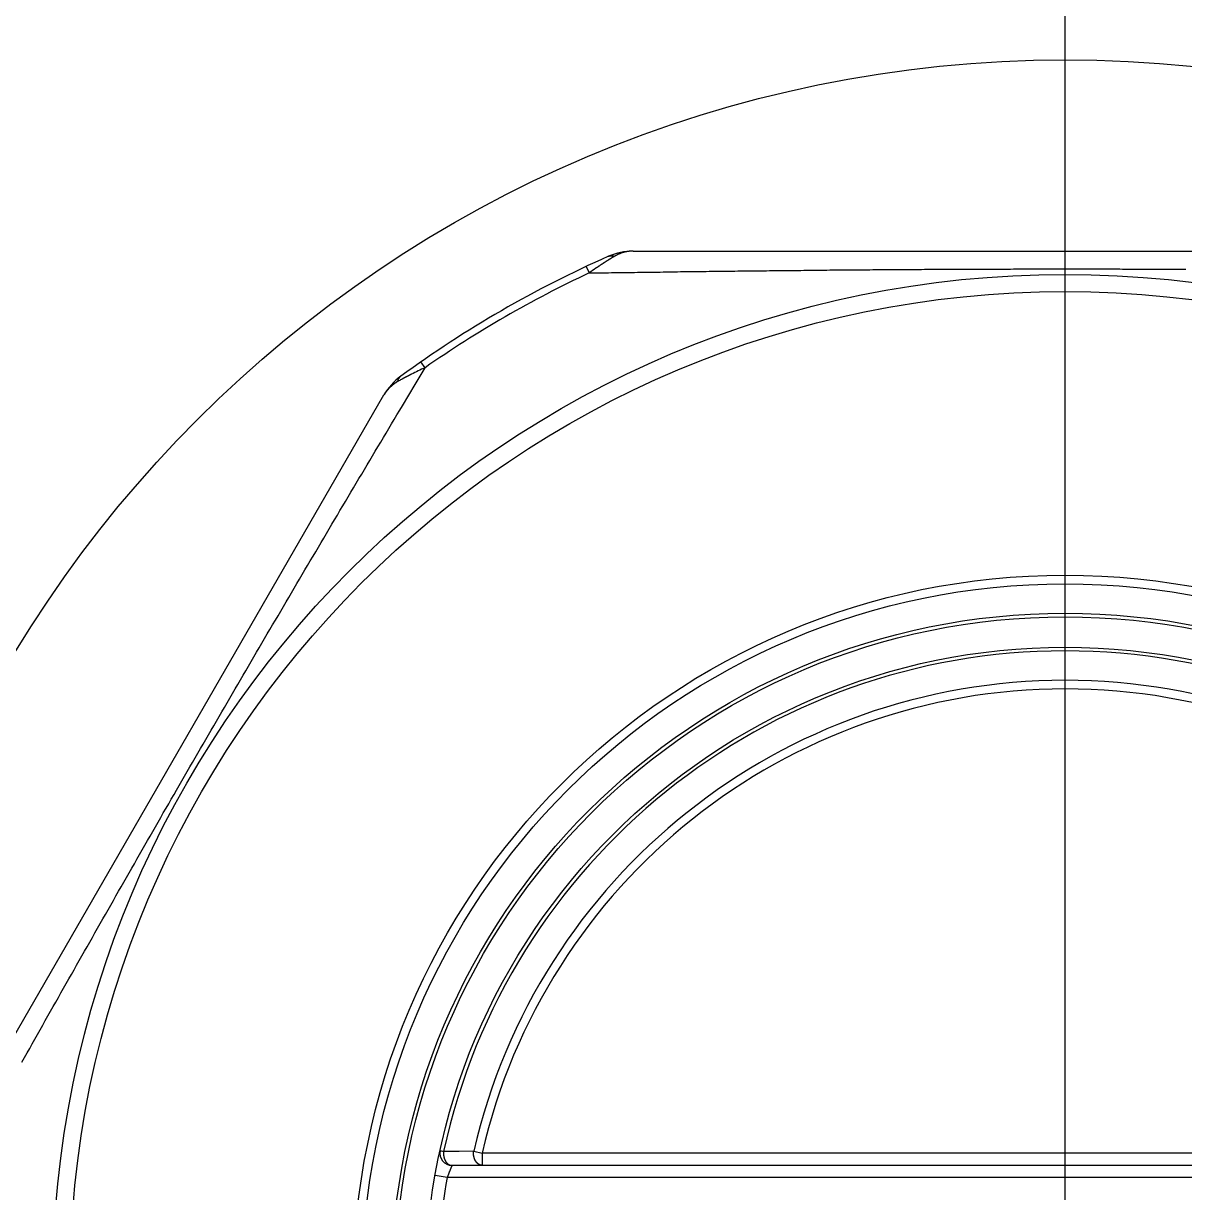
# Model space of a CAD drawing. Header units: millimetres. Extents: x 0 to 3800, y -67 to 2530.
# Drawn here: x 3236.7 to 3246.49, y 893.6 to 903.45 of the extents above; entities that cross this region are included whole.
import ezdxf
from ezdxf.lldxf.tags import DXFTag

# ---------------------------------------------------------------- set-up
doc = ezdxf.new("R2010")
doc.units = ezdxf.units.MM
doc.layers.add('내부선 및 부속', color=4, linetype='Continuous')
doc.layers.add('중심선', color=1, linetype='DASHED')
tags = doc.linetypes.add('DASHDOT', pattern=[70, 31, -13, 13, -13]).pattern_tags.tags
tags[10:11] = [DXFTag(74, 4), DXFTag(75, 0), DXFTag(340, '0'), DXFTag(46, 0.0), DXFTag(50, 0.0), DXFTag(44, 0.0), DXFTag(45, 0.0)]
tags[8:9] = [DXFTag(74, 4), DXFTag(75, 0), DXFTag(340, '0'), DXFTag(46, 0.0), DXFTag(50, 0.0), DXFTag(44, 0.0), DXFTag(45, 0.0)]
tags[6:7] = [DXFTag(74, 4), DXFTag(75, 0), DXFTag(340, '0'), DXFTag(46, 0.0), DXFTag(50, 0.0), DXFTag(44, 0.0), DXFTag(45, 0.0)]
tags[4:5] = [DXFTag(74, 4), DXFTag(75, 0), DXFTag(340, '0'), DXFTag(46, 0.0), DXFTag(50, 0.0), DXFTag(44, 0.0), DXFTag(45, 0.0)]
tags = doc.linetypes.add('DASHED', pattern=[25.72, 12.86, -12.86]).pattern_tags.tags
tags[6:7] = [DXFTag(74, 4), DXFTag(75, 0), DXFTag(340, '0'), DXFTag(46, 0.0), DXFTag(50, 0.0), DXFTag(44, 0.0), DXFTag(45, 0.0)]
tags[4:5] = [DXFTag(74, 4), DXFTag(75, 0), DXFTag(340, '0'), DXFTag(46, 0.0), DXFTag(50, 0.0), DXFTag(44, 0.0), DXFTag(45, 0.0)]

msp = doc.modelspace()

# ---------------------------------------------------------------- linework, layer by layer
at = {"layer": '내부선 및 부속', "linetype": 'Continuous'}
for p, q in [((3241.8406, 901.5281), (3249.1175, 901.5281)), ((3241.4434, 901.3978), (3241.469, 901.3433)), ((3241.4694, 901.3435), (3241.6337, 901.3459)), ((3240.0034, 900.4046), (3240.0879, 900.546)), ((3240.0874, 900.5456), (3240.053, 900.595)), ((3239.8968, 900.2261), (3240.0034, 900.4046)), ((3236.1031, 894.0142), (3239.7416, 900.3162)), ((3240.214, 893.9535), (3240.2434, 893.9471)), ((3240.374, 893.9475), (3240.2434, 893.9471)), ((3240.4975, 893.9479), (3240.374, 893.9475)), ((3240.4975, 893.9479), (3240.5683, 893.9316)), ((3250.3895, 893.9316), (3240.5683, 893.9316)), ((3240.5683, 893.9316), (3240.5683, 893.829)), ((3250.6437, 893.829), (3240.3143, 893.829)), ((3240.2736, 893.7263), (3240.1726, 893.7442)), ((3250.6839, 893.7263), (3240.2734, 893.7263))]:
    msp.add_line(p, q, dxfattribs=at)
at = {"layer": '내부선 및 부속', "linetype": 'Continuous', "flags": 128}
for points in [[(3241.841, 901.5277), (3241.84, 901.5277), (3241.839, 901.5277), (3241.837, 901.5277), (3241.836, 901.5277), (3241.835, 901.5277), (3241.834, 901.5277), (3241.833, 901.5277), (3241.832, 901.5277), (3241.831, 901.5277), (3241.83, 901.5277), (3241.829, 901.5277), (3241.828, 901.5277), (3241.827, 901.5277), (3241.826, 901.5277), (3241.825, 901.5277), (3241.824, 901.5277), (3241.823, 901.5277), (3241.822, 901.5277), (3241.821, 901.5277), (3241.82, 901.5277), (3241.819, 901.5277), (3241.818, 901.5267), (3241.817, 901.5267), (3241.816, 901.5267), (3241.815, 901.5267), (3241.814, 901.5267), (3241.813, 901.5267), (3241.812, 901.5267), (3241.811, 901.5267), (3241.81, 901.5267), (3241.809, 901.5267), (3241.808, 901.5267), (3241.807, 901.5257), (3241.806, 901.5257), (3241.805, 901.5257), (3241.804, 901.5257), (3241.803, 901.5257), (3241.802, 901.5257), (3241.801, 901.5257), (3241.8, 901.5247), (3241.798, 901.5247), (3241.797, 901.5247), (3241.796, 901.5247), (3241.795, 901.5247), (3241.794, 901.5247), (3241.793, 901.5247), (3241.792, 901.5237), (3241.791, 901.5237), (3241.79, 901.5237), (3241.789, 901.5237), (3241.788, 901.5237), (3241.787, 901.5227), (3241.786, 901.5227), (3241.785, 901.5227), (3241.784, 901.5227), (3241.783, 901.5227), (3241.782, 901.5217), (3241.781, 901.5217), (3241.78, 901.5217), (3241.779, 901.5217), (3241.778, 901.5217), (3241.777, 901.5207), (3241.776, 901.5207), (3241.775, 901.5207), (3241.774, 901.5207), (3241.773, 901.5197), (3241.772, 901.5197), (3241.771, 901.5197), (3241.77, 901.5197), (3241.769, 901.5187), (3241.768, 901.5187), (3241.767, 901.5187), (3241.766, 901.5187), (3241.765, 901.5177), (3241.764, 901.5177), (3241.763, 901.5177), (3241.762, 901.5177), (3241.761, 901.5167), (3241.76, 901.5167), (3241.759, 901.5167), (3241.758, 901.5157), (3241.757, 901.5157), (3241.756, 901.5157), (3241.755, 901.5157), (3241.754, 901.5147), (3241.753, 901.5147), (3241.752, 901.5147), (3241.751, 901.5137), (3241.75, 901.5137), (3241.749, 901.5137), (3241.748, 901.5127), (3241.747, 901.5127), (3241.746, 901.5127), (3241.745, 901.5117), (3241.744, 901.5117), (3241.743, 901.5117), (3241.742, 901.5107), (3241.741, 901.5107), (3241.74, 901.5107), (3241.739, 901.5097), (3241.739, 901.5097), (3241.738, 901.5097), (3241.737, 901.5097), (3241.736, 901.5087), (3241.735, 901.5087), (3241.734, 901.5087), (3241.733, 901.5077), (3241.733, 901.5077), (3241.732, 901.5067), (3241.731, 901.5067), (3241.73, 901.5067), (3241.729, 901.5057), (3241.728, 901.5057), (3241.727, 901.5047), (3241.726, 901.5047), (3241.725, 901.5047), (3241.724, 901.5037), (3241.723, 901.5037), (3241.722, 901.5027), (3241.721, 901.5027), (3241.72, 901.5027), (3241.719, 901.5017), (3241.718, 901.5017), (3241.717, 901.5007), (3241.716, 901.5007), (3241.715, 901.5007), (3241.714, 901.4997), (3241.713, 901.4997), (3241.712, 901.4987), (3241.712, 901.4987), (3241.711, 901.4977), (3241.71, 901.4977), (3241.709, 901.4967), (3241.708, 901.4967), (3241.707, 901.4967), (3241.706, 901.4957), (3241.705, 901.4957), (3241.704, 901.4947), (3241.703, 901.4947), (3241.702, 901.4937), (3241.701, 901.4937), (3241.7, 901.4927), (3241.699, 901.4927), (3241.699, 901.4917), (3241.698, 901.4917), (3241.697, 901.4907), (3241.696, 901.4907), (3241.695, 901.4897), (3241.694, 901.4897), (3241.693, 901.4887), (3241.692, 901.4887), (3241.691, 901.4877), (3241.69, 901.4877), (3241.689, 901.4867), (3241.689, 901.4867), (3241.688, 901.4857), (3241.687, 901.4857), (3241.686, 901.4847), (3241.685, 901.4847), (3241.684, 901.4837), (3241.684, 901.4837)], [(3241.684, 901.4837), (3241.683, 901.4837), (3241.682, 901.4827), (3241.681, 901.4827), (3241.68, 901.4817), (3241.679, 901.4807), (3241.678, 901.4807), (3241.677, 901.4797), (3241.676, 901.4797), (3241.675, 901.4787), (3241.674, 901.4777), (3241.673, 901.4777), (3241.672, 901.4767), (3241.671, 901.4767), (3241.67, 901.4757), (3241.669, 901.4747), (3241.668, 901.4747), (3241.667, 901.4737), (3241.666, 901.4737), (3241.665, 901.4727), (3241.664, 901.4717), (3241.663, 901.4717), (3241.662, 901.4707), (3241.661, 901.4707), (3241.66, 901.4697), (3241.659, 901.4687), (3241.658, 901.4687), (3241.657, 901.4677), (3241.656, 901.4677), (3241.655, 901.4667), (3241.654, 901.4657), (3241.653, 901.4657), (3241.652, 901.4647), (3241.651, 901.4637), (3241.65, 901.4637), (3241.649, 901.4627), (3241.648, 901.4627), (3241.647, 901.4617), (3241.646, 901.4607), (3241.645, 901.4607), (3241.644, 901.4597), (3241.643, 901.4597), (3241.642, 901.4587), (3241.641, 901.4577), (3241.64, 901.4577), (3241.639, 901.4567), (3241.638, 901.4557), (3241.637, 901.4557), (3241.636, 901.4547), (3241.635, 901.4547), (3241.634, 901.4537), (3241.633, 901.4527), (3241.632, 901.4527), (3241.631, 901.4517), (3241.63, 901.4507), (3241.629, 901.4507), (3241.628, 901.4497), (3241.627, 901.4497), (3241.626, 901.4487), (3241.625, 901.4477), (3241.624, 901.4477), (3241.623, 901.4467), (3241.622, 901.4457), (3241.621, 901.4457), (3241.62, 901.4447), (3241.619, 901.4447), (3241.618, 901.4437), (3241.617, 901.4427), (3241.616, 901.4427), (3241.615, 901.4417), (3241.614, 901.4407), (3241.613, 901.4407), (3241.612, 901.4397), (3241.611, 901.4397), (3241.61, 901.4387), (3241.609, 901.4377), (3241.608, 901.4377), (3241.607, 901.4367), (3241.606, 901.4357), (3241.605, 901.4357), (3241.604, 901.4347), (3241.604, 901.4347), (3241.603, 901.4337), (3241.602, 901.4327), (3241.601, 901.4327), (3241.6, 901.4317), (3241.599, 901.4307), (3241.598, 901.4307), (3241.597, 901.4297), (3241.596, 901.4287), (3241.595, 901.4287), (3241.594, 901.4277), (3241.593, 901.4277), (3241.592, 901.4267), (3241.591, 901.4257), (3241.59, 901.4257), (3241.589, 901.4247), (3241.588, 901.4237), (3241.587, 901.4237), (3241.586, 901.4227), (3241.585, 901.4217), (3241.585, 901.4217), (3241.584, 901.4217), (3241.583, 901.4207), (3241.582, 901.4197), (3241.581, 901.4197), (3241.58, 901.4187), (3241.579, 901.4187), (3241.578, 901.4177), (3241.577, 901.4167), (3241.576, 901.4167), (3241.575, 901.4157), (3241.574, 901.4147), (3241.573, 901.4147), (3241.572, 901.4137), (3241.571, 901.4127), (3241.57, 901.4127), (3241.569, 901.4117), (3241.568, 901.4107), (3241.567, 901.4107), (3241.566, 901.4097), (3241.565, 901.4097), (3241.564, 901.4087), (3241.563, 901.4077), (3241.562, 901.4077), (3241.561, 901.4067), (3241.56, 901.4057), (3241.559, 901.4057), (3241.558, 901.4047), (3241.558, 901.4037), (3241.557, 901.4037), (3241.556, 901.4027), (3241.555, 901.4017), (3241.554, 901.4017), (3241.553, 901.4007), (3241.552, 901.3997), (3241.551, 901.3997), (3241.55, 901.3987), (3241.549, 901.3977), (3241.548, 901.3977), (3241.547, 901.3967), (3241.546, 901.3967), (3241.545, 901.3957), (3241.544, 901.3947), (3241.543, 901.3947), (3241.542, 901.3937), (3241.541, 901.3927), (3241.54, 901.3927), (3241.539, 901.3917), (3241.538, 901.3907), (3241.537, 901.3907), (3241.536, 901.3897), (3241.535, 901.3887), (3241.534, 901.3887), (3241.533, 901.3877), (3241.532, 901.3867), (3241.531, 901.3867), (3241.53, 901.3857), (3241.529, 901.3847), (3241.528, 901.3847), (3241.527, 901.3837), (3241.527, 901.3837)], [(3241.633, 901.4837), (3241.633, 901.4847), (3241.633, 901.4847), (3241.634, 901.4847), (3241.634, 901.4847), (3241.634, 901.4847), (3241.634, 901.4847), (3241.635, 901.4847), (3241.635, 901.4847), (3241.635, 901.4857), (3241.636, 901.4857), (3241.636, 901.4857), (3241.636, 901.4857), (3241.637, 901.4857), (3241.637, 901.4857), (3241.637, 901.4857), (3241.638, 901.4857), (3241.638, 901.4857), (3241.638, 901.4857), (3241.638, 901.4867), (3241.639, 901.4867), (3241.639, 901.4867), (3241.639, 901.4867), (3241.64, 901.4867), (3241.64, 901.4867), (3241.64, 901.4867), (3241.641, 901.4867), (3241.641, 901.4867), (3241.641, 901.4867), (3241.642, 901.4867), (3241.642, 901.4877), (3241.642, 901.4877), (3241.643, 901.4877), (3241.643, 901.4877), (3241.643, 901.4877), (3241.644, 901.4877), (3241.644, 901.4877), (3241.644, 901.4877), (3241.645, 901.4877), (3241.645, 901.4877), (3241.645, 901.4877), (3241.646, 901.4877), (3241.646, 901.4877), (3241.646, 901.4877), (3241.647, 901.4877), (3241.647, 901.4887), (3241.647, 901.4887), (3241.647, 901.4887), (3241.648, 901.4887), (3241.648, 901.4887), (3241.648, 901.4887), (3241.649, 901.4887), (3241.649, 901.4887), (3241.649, 901.4887), (3241.65, 901.4887), (3241.65, 901.4887), (3241.65, 901.4887), (3241.651, 901.4887), (3241.651, 901.4887), (3241.651, 901.4887), (3241.652, 901.4887), (3241.652, 901.4887), (3241.652, 901.4887), (3241.653, 901.4887), (3241.653, 901.4887), (3241.653, 901.4887), (3241.654, 901.4887), (3241.654, 901.4887), (3241.654, 901.4887), (3241.655, 901.4887), (3241.655, 901.4887), (3241.655, 901.4887), (3241.656, 901.4887), (3241.656, 901.4887), (3241.656, 901.4887), (3241.657, 901.4887), (3241.657, 901.4887), (3241.657, 901.4887), (3241.658, 901.4887), (3241.658, 901.4887), (3241.658, 901.4887), (3241.659, 901.4887), (3241.659, 901.4887), (3241.659, 901.4887), (3241.66, 901.4887), (3241.66, 901.4887), (3241.66, 901.4887), (3241.661, 901.4887), (3241.661, 901.4887), (3241.661, 901.4887), (3241.662, 901.4887), (3241.662, 901.4887), (3241.662, 901.4887), (3241.663, 901.4887), (3241.663, 901.4887), (3241.663, 901.4887), (3241.664, 901.4887), (3241.664, 901.4887), (3241.664, 901.4887), (3241.665, 901.4887), (3241.665, 901.4887), (3241.665, 901.4887), (3241.665, 901.4887), (3241.666, 901.4887), (3241.666, 901.4887), (3241.666, 901.4887), (3241.667, 901.4887), (3241.667, 901.4887), (3241.667, 901.4887), (3241.668, 901.4877), (3241.668, 901.4877), (3241.668, 901.4877), (3241.669, 901.4877), (3241.669, 901.4877), (3241.669, 901.4877), (3241.67, 901.4877), (3241.67, 901.4877), (3241.67, 901.4877), (3241.671, 901.4877), (3241.671, 901.4877), (3241.671, 901.4877), (3241.672, 901.4877), (3241.672, 901.4877), (3241.672, 901.4877), (3241.673, 901.4877), (3241.673, 901.4877), (3241.673, 901.4867), (3241.674, 901.4867), (3241.674, 901.4867), (3241.674, 901.4867), (3241.675, 901.4867), (3241.675, 901.4867), (3241.675, 901.4867), (3241.676, 901.4867), (3241.676, 901.4867), (3241.676, 901.4867), (3241.677, 901.4867), (3241.677, 901.4867), (3241.677, 901.4867), (3241.677, 901.4857), (3241.678, 901.4857), (3241.678, 901.4857), (3241.678, 901.4857), (3241.679, 901.4857), (3241.679, 901.4857), (3241.679, 901.4857), (3241.68, 901.4857), (3241.68, 901.4857), (3241.68, 901.4857), (3241.681, 901.4857), (3241.681, 901.4847), (3241.681, 901.4847), (3241.682, 901.4847), (3241.682, 901.4847), (3241.682, 901.4847), (3241.683, 901.4847), (3241.683, 901.4847), (3241.683, 901.4847), (3241.684, 901.4847), (3241.684, 901.4837), (3241.684, 901.4837), (3241.684, 901.4837)], [(3241.634, 901.3457), (3241.658, 901.3467), (3241.682, 901.3467), (3241.706, 901.3467), (3241.73, 901.3477), (3241.755, 901.3477), (3241.779, 901.3477), (3241.803, 901.3487), (3241.827, 901.3487), (3241.851, 901.3487), (3241.876, 901.3497), (3241.9, 901.3497), (3241.924, 901.3497), (3241.948, 901.3507), (3241.972, 901.3507), (3241.996, 901.3507), (3242.021, 901.3517), (3242.045, 901.3517), (3242.069, 901.3517), (3242.093, 901.3527), (3242.117, 901.3527), (3242.142, 901.3527), (3242.166, 901.3537), (3242.19, 901.3537), (3242.214, 901.3537), (3242.238, 901.3547), (3242.262, 901.3547), (3242.287, 901.3547), (3242.311, 901.3547), (3242.335, 901.3557), (3242.359, 901.3557), (3242.383, 901.3557), (3242.408, 901.3567), (3242.432, 901.3567), (3242.456, 901.3567), (3242.48, 901.3577), (3242.504, 901.3577), (3242.528, 901.3577), (3242.553, 901.3587), (3242.577, 901.3587), (3242.601, 901.3587), (3242.625, 901.3587), (3242.649, 901.3597), (3242.674, 901.3597), (3242.698, 901.3597), (3242.722, 901.3607), (3242.746, 901.3607), (3242.77, 901.3607), (3242.794, 901.3607), (3242.819, 901.3617), (3242.843, 901.3617), (3242.867, 901.3617), (3242.891, 901.3617), (3242.915, 901.3627), (3242.94, 901.3627), (3242.964, 901.3627), (3242.988, 901.3637), (3243.012, 901.3637), (3243.036, 901.3637), (3243.061, 901.3637), (3243.085, 901.3647), (3243.109, 901.3647), (3243.133, 901.3647), (3243.157, 901.3647), (3243.181, 901.3657), (3243.206, 901.3657), (3243.23, 901.3657), (3243.254, 901.3657), (3243.278, 901.3667), (3243.302, 901.3667), (3243.327, 901.3667), (3243.351, 901.3667), (3243.375, 901.3667), (3243.399, 901.3677), (3243.423, 901.3677), (3243.447, 901.3677), (3243.472, 901.3677), (3243.496, 901.3687), (3243.52, 901.3687), (3243.544, 901.3687), (3243.568, 901.3687), (3243.593, 901.3687), (3243.617, 901.3697), (3243.641, 901.3697), (3243.665, 901.3697), (3243.689, 901.3697), (3243.713, 901.3697), (3243.738, 901.3707), (3243.762, 901.3707), (3243.786, 901.3707), (3243.81, 901.3707), (3243.834, 901.3707), (3243.859, 901.3717), (3243.883, 901.3717), (3243.907, 901.3717), (3243.931, 901.3717), (3243.955, 901.3717), (3243.98, 901.3727), (3244.004, 901.3727), (3244.028, 901.3727), (3244.052, 901.3727), (3244.052, 901.3727), (3244.076, 901.3727), (3244.1, 901.3727), (3244.125, 901.3727), (3244.149, 901.3737), (3244.173, 901.3737), (3244.197, 901.3737), (3244.221, 901.3737), (3244.246, 901.3737), (3244.27, 901.3737), (3244.294, 901.3747), (3244.318, 901.3747), (3244.342, 901.3747), (3244.366, 901.3747), (3244.391, 901.3747), (3244.415, 901.3747), (3244.439, 901.3747), (3244.463, 901.3747), (3244.487, 901.3757), (3244.512, 901.3757), (3244.536, 901.3757), (3244.56, 901.3757), (3244.584, 901.3757), (3244.608, 901.3757), (3244.633, 901.3757), (3244.657, 901.3757), (3244.681, 901.3757), (3244.705, 901.3767), (3244.729, 901.3767), (3244.753, 901.3767), (3244.778, 901.3767), (3244.802, 901.3767), (3244.826, 901.3767), (3244.85, 901.3767), (3244.874, 901.3767), (3244.899, 901.3767), (3244.923, 901.3767), (3244.947, 901.3767), (3244.971, 901.3767), (3244.995, 901.3767), (3245.02, 901.3767), (3245.044, 901.3777), (3245.068, 901.3777), (3245.092, 901.3777), (3245.116, 901.3777), (3245.14, 901.3777), (3245.165, 901.3777), (3245.189, 901.3777), (3245.213, 901.3777), (3245.237, 901.3777), (3245.261, 901.3777), (3245.286, 901.3777), (3245.31, 901.3777), (3245.334, 901.3777), (3245.358, 901.3777), (3245.382, 901.3777), (3245.406, 901.3777), (3245.431, 901.3777), (3245.455, 901.3777), (3245.479, 901.3777), (3245.479, 901.3777)], [(3245.479, 901.3777), (3245.503, 901.3777), (3245.527, 901.3777), (3245.552, 901.3777), (3245.576, 901.3777), (3245.6, 901.3777), (3245.624, 901.3777), (3245.648, 901.3777), (3245.673, 901.3777), (3245.697, 901.3777), (3245.721, 901.3777), (3245.745, 901.3777), (3245.769, 901.3777), (3245.793, 901.3777), (3245.818, 901.3777), (3245.842, 901.3777), (3245.866, 901.3777), (3245.89, 901.3777), (3245.914, 901.3777), (3245.939, 901.3777), (3245.963, 901.3767), (3245.987, 901.3767), (3246.011, 901.3767), (3246.035, 901.3767), (3246.059, 901.3767), (3246.084, 901.3767), (3246.108, 901.3767), (3246.132, 901.3767), (3246.156, 901.3767), (3246.18, 901.3767), (3246.205, 901.3767), (3246.229, 901.3767), (3246.253, 901.3767), (3246.277, 901.3757), (3246.301, 901.3757), (3246.326, 901.3757), (3246.35, 901.3757), (3246.374, 901.3757), (3246.398, 901.3757), (3246.422, 901.3757), (3246.446, 901.3757), (3246.471, 901.3757), (3246.495, 901.3757)], [(3239.858, 900.4297), (3239.858, 900.4297), (3239.858, 900.4307), (3239.858, 900.4307), (3239.858, 900.4307), (3239.858, 900.4317), (3239.858, 900.4317), (3239.858, 900.4317), (3239.858, 900.4327), (3239.859, 900.4327), (3239.859, 900.4327), (3239.859, 900.4337), (3239.859, 900.4337), (3239.859, 900.4337), (3239.859, 900.4347), (3239.859, 900.4347), (3239.859, 900.4347), (3239.859, 900.4347), (3239.859, 900.4357), (3239.859, 900.4357), (3239.859, 900.4357), (3239.859, 900.4367), (3239.86, 900.4367), (3239.86, 900.4367), (3239.86, 900.4377), (3239.86, 900.4377), (3239.86, 900.4377), (3239.86, 900.4387), (3239.86, 900.4387), (3239.86, 900.4387), (3239.86, 900.4397), (3239.86, 900.4397), (3239.86, 900.4397), (3239.861, 900.4407), (3239.861, 900.4407), (3239.861, 900.4407), (3239.861, 900.4407), (3239.861, 900.4417), (3239.861, 900.4417), (3239.861, 900.4417), (3239.861, 900.4427), (3239.861, 900.4427), (3239.861, 900.4427), (3239.862, 900.4437), (3239.862, 900.4437), (3239.862, 900.4437), (3239.862, 900.4447), (3239.862, 900.4447), (3239.862, 900.4447), (3239.862, 900.4457), (3239.862, 900.4457), (3239.863, 900.4457), (3239.863, 900.4457), (3239.863, 900.4467), (3239.863, 900.4467), (3239.863, 900.4467), (3239.863, 900.4477), (3239.863, 900.4477), (3239.863, 900.4477), (3239.864, 900.4487), (3239.864, 900.4487), (3239.864, 900.4487), (3239.864, 900.4487), (3239.864, 900.4497), (3239.864, 900.4497), (3239.864, 900.4497), (3239.865, 900.4507), (3239.865, 900.4507), (3239.865, 900.4507), (3239.865, 900.4517), (3239.865, 900.4517), (3239.865, 900.4517), (3239.865, 900.4527), (3239.866, 900.4527), (3239.866, 900.4527), (3239.866, 900.4527), (3239.866, 900.4537), (3239.866, 900.4537), (3239.866, 900.4537), (3239.867, 900.4547), (3239.867, 900.4547), (3239.867, 900.4547), (3239.867, 900.4547), (3239.867, 900.4557), (3239.867, 900.4557), (3239.868, 900.4557), (3239.868, 900.4567), (3239.868, 900.4567), (3239.868, 900.4567), (3239.868, 900.4567), (3239.868, 900.4577), (3239.869, 900.4577), (3239.869, 900.4577), (3239.869, 900.4587), (3239.869, 900.4587), (3239.869, 900.4587), (3239.869, 900.4587), (3239.87, 900.4597), (3239.87, 900.4597), (3239.87, 900.4597), (3239.87, 900.4607), (3239.87, 900.4607), (3239.87, 900.4607), (3239.871, 900.4607), (3239.871, 900.4607), (3239.871, 900.4617), (3239.871, 900.4617), (3239.871, 900.4617), (3239.872, 900.4617), (3239.872, 900.4627), (3239.872, 900.4627), (3239.872, 900.4627), (3239.872, 900.4637), (3239.873, 900.4637), (3239.873, 900.4637), (3239.873, 900.4637), (3239.873, 900.4647), (3239.873, 900.4647), (3239.874, 900.4647), (3239.874, 900.4647), (3239.874, 900.4657), (3239.874, 900.4657), (3239.874, 900.4657), (3239.875, 900.4657), (3239.875, 900.4667), (3239.875, 900.4667), (3239.875, 900.4667), (3239.876, 900.4667), (3239.876, 900.4677), (3239.876, 900.4677), (3239.876, 900.4677), (3239.877, 900.4677), (3239.877, 900.4687), (3239.877, 900.4687), (3239.877, 900.4687), (3239.877, 900.4687), (3239.878, 900.4687), (3239.878, 900.4697), (3239.878, 900.4697), (3239.878, 900.4697), (3239.879, 900.4697), (3239.879, 900.4707), (3239.879, 900.4707), (3239.879, 900.4707), (3239.88, 900.4707), (3239.88, 900.4717), (3239.88, 900.4717), (3239.88, 900.4717), (3239.881, 900.4717), (3239.881, 900.4717), (3239.881, 900.4727), (3239.881, 900.4727), (3239.882, 900.4727), (3239.882, 900.4727), (3239.882, 900.4727), (3239.882, 900.4737), (3239.883, 900.4737), (3239.883, 900.4737), (3239.883, 900.4737), (3239.883, 900.4737), (3239.884, 900.4747), (3239.884, 900.4747)], [(3239.974, 900.4917), (3239.974, 900.4907), (3239.973, 900.4907), (3239.973, 900.4907), (3239.972, 900.4907), (3239.972, 900.4897), (3239.971, 900.4897), (3239.971, 900.4897), (3239.97, 900.4897), (3239.97, 900.4887), (3239.969, 900.4887), (3239.969, 900.4887), (3239.968, 900.4877), (3239.968, 900.4877), (3239.967, 900.4877), (3239.966, 900.4877), (3239.966, 900.4867), (3239.965, 900.4867), (3239.965, 900.4867), (3239.964, 900.4867), (3239.964, 900.4857), (3239.963, 900.4857), (3239.963, 900.4857), (3239.962, 900.4857), (3239.962, 900.4847), (3239.961, 900.4847), (3239.961, 900.4847), (3239.96, 900.4837), (3239.96, 900.4837), (3239.959, 900.4837), (3239.958, 900.4837), (3239.958, 900.4827), (3239.957, 900.4827), (3239.957, 900.4827), (3239.956, 900.4827), (3239.956, 900.4817), (3239.955, 900.4817), (3239.955, 900.4817), (3239.954, 900.4807), (3239.954, 900.4807), (3239.953, 900.4807), (3239.953, 900.4807), (3239.952, 900.4797), (3239.952, 900.4797), (3239.951, 900.4797), (3239.951, 900.4797), (3239.95, 900.4787), (3239.949, 900.4787), (3239.949, 900.4787), (3239.948, 900.4777), (3239.948, 900.4777), (3239.947, 900.4777), (3239.947, 900.4777), (3239.946, 900.4767), (3239.946, 900.4767), (3239.945, 900.4767), (3239.945, 900.4767), (3239.944, 900.4757), (3239.944, 900.4757), (3239.943, 900.4757), (3239.943, 900.4747), (3239.942, 900.4747), (3239.941, 900.4747), (3239.941, 900.4747), (3239.94, 900.4737), (3239.94, 900.4737), (3239.939, 900.4737), (3239.939, 900.4737), (3239.938, 900.4727), (3239.938, 900.4727), (3239.937, 900.4727), (3239.937, 900.4717), (3239.936, 900.4717), (3239.936, 900.4717), (3239.935, 900.4717), (3239.935, 900.4707), (3239.934, 900.4707), (3239.934, 900.4707), (3239.933, 900.4707), (3239.932, 900.4697), (3239.932, 900.4697), (3239.931, 900.4697), (3239.931, 900.4687), (3239.93, 900.4687), (3239.93, 900.4687), (3239.929, 900.4687), (3239.929, 900.4677), (3239.928, 900.4677), (3239.928, 900.4677), (3239.927, 900.4677), (3239.927, 900.4667), (3239.926, 900.4667), (3239.926, 900.4667), (3239.925, 900.4657), (3239.925, 900.4657), (3239.924, 900.4657), (3239.923, 900.4657), (3239.923, 900.4647), (3239.922, 900.4647), (3239.922, 900.4647), (3239.921, 900.4647), (3239.921, 900.4647), (3239.921, 900.4637), (3239.92, 900.4637), (3239.92, 900.4637), (3239.919, 900.4627), (3239.919, 900.4627), (3239.918, 900.4627), (3239.918, 900.4627), (3239.917, 900.4617), (3239.917, 900.4617), (3239.916, 900.4617), (3239.916, 900.4607), (3239.915, 900.4607), (3239.915, 900.4607), (3239.914, 900.4607), (3239.913, 900.4597), (3239.913, 900.4597), (3239.912, 900.4597), (3239.912, 900.4597), (3239.911, 900.4587), (3239.911, 900.4587), (3239.91, 900.4587), (3239.91, 900.4577), (3239.909, 900.4577), (3239.909, 900.4577), (3239.908, 900.4577), (3239.908, 900.4567), (3239.907, 900.4567), (3239.907, 900.4567), (3239.906, 900.4557), (3239.906, 900.4557), (3239.905, 900.4557), (3239.905, 900.4557), (3239.904, 900.4547), (3239.903, 900.4547), (3239.903, 900.4547), (3239.902, 900.4537), (3239.902, 900.4537), (3239.901, 900.4537), (3239.901, 900.4537), (3239.9, 900.4527), (3239.9, 900.4527), (3239.899, 900.4527), (3239.899, 900.4517), (3239.898, 900.4517), (3239.898, 900.4517), (3239.897, 900.4517), (3239.897, 900.4507), (3239.896, 900.4507), (3239.896, 900.4507), (3239.895, 900.4507), (3239.895, 900.4497), (3239.894, 900.4497), (3239.893, 900.4497), (3239.893, 900.4487), (3239.892, 900.4487), (3239.892, 900.4487), (3239.891, 900.4487), (3239.891, 900.4477), (3239.89, 900.4477), (3239.89, 900.4477)], [(3239.791, 900.3797), (3239.791, 900.3797), (3239.79, 900.3787), (3239.79, 900.3787), (3239.789, 900.3777), (3239.789, 900.3777), (3239.788, 900.3767), (3239.788, 900.3767), (3239.787, 900.3757), (3239.787, 900.3757), (3239.787, 900.3757), (3239.786, 900.3747), (3239.786, 900.3747), (3239.785, 900.3737), (3239.785, 900.3737), (3239.784, 900.3727), (3239.784, 900.3727), (3239.783, 900.3717), (3239.783, 900.3717), (3239.783, 900.3707), (3239.782, 900.3707), (3239.782, 900.3707), (3239.781, 900.3697), (3239.781, 900.3697), (3239.78, 900.3687), (3239.78, 900.3687), (3239.78, 900.3677), (3239.779, 900.3677), (3239.779, 900.3667), (3239.778, 900.3667), (3239.778, 900.3657), (3239.777, 900.3657), (3239.777, 900.3647), (3239.777, 900.3647), (3239.776, 900.3637), (3239.776, 900.3637), (3239.775, 900.3627), (3239.775, 900.3627), (3239.775, 900.3617), (3239.774, 900.3617), (3239.774, 900.3617), (3239.773, 900.3607), (3239.773, 900.3607), (3239.772, 900.3597), (3239.772, 900.3597), (3239.772, 900.3587), (3239.771, 900.3587), (3239.771, 900.3577), (3239.77, 900.3577), (3239.77, 900.3567), (3239.77, 900.3567), (3239.769, 900.3557), (3239.769, 900.3557), (3239.768, 900.3547), (3239.768, 900.3547), (3239.768, 900.3537), (3239.767, 900.3537), (3239.767, 900.3527), (3239.766, 900.3527), (3239.766, 900.3517), (3239.766, 900.3517), (3239.765, 900.3507), (3239.765, 900.3507), (3239.764, 900.3497), (3239.764, 900.3497), (3239.764, 900.3487), (3239.763, 900.3487), (3239.763, 900.3477), (3239.762, 900.3477), (3239.762, 900.3467), (3239.762, 900.3467), (3239.761, 900.3457), (3239.761, 900.3457), (3239.761, 900.3447), (3239.76, 900.3447), (3239.76, 900.3437), (3239.759, 900.3437), (3239.759, 900.3427), (3239.759, 900.3427), (3239.758, 900.3417), (3239.758, 900.3417), (3239.757, 900.3407), (3239.757, 900.3407), (3239.757, 900.3397), (3239.756, 900.3397), (3239.756, 900.3387), (3239.756, 900.3377), (3239.755, 900.3377), (3239.755, 900.3367), (3239.755, 900.3367), (3239.754, 900.3357), (3239.754, 900.3357), (3239.753, 900.3347), (3239.753, 900.3347), (3239.753, 900.3337), (3239.752, 900.3337), (3239.752, 900.3327), (3239.752, 900.3327), (3239.751, 900.3317), (3239.751, 900.3317), (3239.751, 900.3307), (3239.751, 900.3307), (3239.75, 900.3307), (3239.75, 900.3297), (3239.75, 900.3297), (3239.749, 900.3287), (3239.749, 900.3277), (3239.749, 900.3277), (3239.748, 900.3267), (3239.748, 900.3267), (3239.748, 900.3257), (3239.747, 900.3257), (3239.747, 900.3247), (3239.747, 900.3247), (3239.746, 900.3237), (3239.746, 900.3237), (3239.746, 900.3227), (3239.745, 900.3227), (3239.745, 900.3217), (3239.745, 900.3207), (3239.744, 900.3207), (3239.744, 900.3197), (3239.744, 900.3197), (3239.743, 900.3187), (3239.743, 900.3187), (3239.743, 900.3177), (3239.742, 900.3177), (3239.742, 900.3167), (3239.742, 900.3167), (3239.742, 900.3167)], [(3239.858, 900.4297), (3239.857, 900.4297), (3239.857, 900.4287), (3239.856, 900.4287), (3239.856, 900.4287), (3239.855, 900.4277), (3239.855, 900.4277), (3239.854, 900.4277), (3239.853, 900.4267), (3239.853, 900.4267), (3239.852, 900.4267), (3239.852, 900.4257), (3239.851, 900.4257), (3239.851, 900.4257), (3239.85, 900.4247), (3239.849, 900.4247), (3239.849, 900.4247), (3239.848, 900.4237), (3239.848, 900.4237), (3239.847, 900.4237), (3239.847, 900.4227), (3239.846, 900.4227), (3239.845, 900.4227), (3239.845, 900.4217), (3239.844, 900.4217), (3239.844, 900.4217), (3239.843, 900.4207), (3239.843, 900.4207), (3239.842, 900.4197), (3239.842, 900.4197), (3239.841, 900.4197), (3239.84, 900.4187), (3239.84, 900.4187), (3239.839, 900.4187), (3239.839, 900.4177), (3239.838, 900.4177), (3239.838, 900.4177), (3239.837, 900.4167), (3239.837, 900.4167), (3239.836, 900.4167), (3239.836, 900.4157), (3239.835, 900.4157), (3239.834, 900.4147), (3239.834, 900.4147), (3239.833, 900.4147), (3239.833, 900.4137), (3239.832, 900.4137), (3239.832, 900.4137), (3239.831, 900.4127), (3239.831, 900.4127), (3239.83, 900.4117), (3239.83, 900.4117), (3239.829, 900.4117), (3239.828, 900.4107), (3239.828, 900.4107), (3239.827, 900.4097), (3239.827, 900.4097), (3239.826, 900.4097), (3239.826, 900.4087), (3239.825, 900.4087), (3239.825, 900.4087), (3239.824, 900.4077), (3239.824, 900.4077), (3239.823, 900.4067), (3239.823, 900.4067), (3239.822, 900.4067), (3239.822, 900.4057), (3239.821, 900.4057), (3239.821, 900.4047), (3239.82, 900.4047), (3239.819, 900.4047), (3239.819, 900.4037), (3239.818, 900.4037), (3239.818, 900.4027), (3239.817, 900.4027), (3239.817, 900.4027), (3239.816, 900.4017), (3239.816, 900.4017), (3239.815, 900.4007), (3239.815, 900.4007), (3239.814, 900.4007), (3239.814, 900.3997), (3239.813, 900.3997), (3239.813, 900.3987), (3239.812, 900.3987), (3239.812, 900.3977), (3239.811, 900.3977), (3239.811, 900.3977), (3239.81, 900.3967), (3239.81, 900.3967), (3239.809, 900.3957), (3239.809, 900.3957), (3239.808, 900.3957), (3239.808, 900.3947), (3239.807, 900.3947), (3239.807, 900.3937), (3239.806, 900.3937), (3239.806, 900.3927), (3239.805, 900.3927), (3239.805, 900.3927), (3239.804, 900.3917), (3239.804, 900.3917), (3239.804, 900.3917), (3239.803, 900.3907), (3239.803, 900.3907), (3239.802, 900.3897), (3239.802, 900.3897), (3239.801, 900.3887), (3239.801, 900.3887), (3239.8, 900.3887), (3239.8, 900.3877), (3239.799, 900.3877), (3239.799, 900.3867), (3239.798, 900.3867), (3239.798, 900.3857), (3239.797, 900.3857), (3239.797, 900.3847), (3239.796, 900.3847), (3239.796, 900.3847), (3239.795, 900.3837), (3239.795, 900.3837), (3239.794, 900.3827), (3239.794, 900.3827), (3239.793, 900.3817), (3239.793, 900.3817), (3239.792, 900.3807), (3239.792, 900.3807), (3239.792, 900.3797), (3239.791, 900.3797), (3239.791, 900.3797)], [(3236.692, 894.6987), (3236.714, 894.7377), (3236.736, 894.7767), (3236.758, 894.8147), (3236.779, 894.8537), (3236.801, 894.8927), (3236.823, 894.9317), (3236.845, 894.9707), (3236.867, 895.0097), (3236.889, 895.0487), (3236.911, 895.0877), (3236.933, 895.1267), (3236.955, 895.1657), (3236.977, 895.2047), (3236.999, 895.2437), (3237.021, 895.2827), (3237.043, 895.3217), (3237.065, 895.3597), (3237.087, 895.3987), (3237.109, 895.4377), (3237.131, 895.4767), (3237.153, 895.5157), (3237.175, 895.5547), (3237.197, 895.5937), (3237.219, 895.6327), (3237.241, 895.6707), (3237.263, 895.7097), (3237.285, 895.7487), (3237.307, 895.7877), (3237.329, 895.8267), (3237.351, 895.8657), (3237.373, 895.9047), (3237.395, 895.9427), (3237.418, 895.9817), (3237.44, 896.0207), (3237.462, 896.0597), (3237.484, 896.0987), (3237.506, 896.1377), (3237.528, 896.1757), (3237.55, 896.2147), (3237.573, 896.2537), (3237.595, 896.2927), (3237.617, 896.3317), (3237.639, 896.3697), (3237.661, 896.4087), (3237.683, 896.4477), (3237.706, 896.4867), (3237.728, 896.5257), (3237.75, 896.5637), (3237.772, 896.6027), (3237.794, 896.6417), (3237.817, 896.6807), (3237.839, 896.7187), (3237.861, 896.7577), (3237.883, 896.7967), (3237.906, 896.8357), (3237.928, 896.8737), (3237.95, 896.9127), (3237.973, 896.9517), (3237.995, 896.9897), (3238.017, 897.0287), (3238.04, 897.0677), (3238.062, 897.1067), (3238.084, 897.1447), (3238.107, 897.1837), (3238.129, 897.2227), (3238.151, 897.2607), (3238.174, 897.2997), (3238.196, 897.3387), (3238.219, 897.3767), (3238.241, 897.4157), (3238.263, 897.4547), (3238.286, 897.4927), (3238.308, 897.5317), (3238.331, 897.5707), (3238.353, 897.6087), (3238.376, 897.6477), (3238.398, 897.6857), (3238.421, 897.7247), (3238.443, 897.7637), (3238.466, 897.8017), (3238.488, 897.8407), (3238.511, 897.8797), (3238.533, 897.9177), (3238.556, 897.9567), (3238.556, 897.9567), (3238.578, 897.9947), (3238.601, 898.0337), (3238.623, 898.0717), (3238.646, 898.1107), (3238.668, 898.1497), (3238.691, 898.1877), (3238.713, 898.2267), (3238.736, 898.2647), (3238.759, 898.3037), (3238.781, 898.3417), (3238.804, 898.3807), (3238.827, 898.4187), (3238.849, 898.4577), (3238.872, 898.4967), (3238.894, 898.5347), (3238.917, 898.5737), (3238.94, 898.6117), (3238.962, 898.6507), (3238.985, 898.6887), (3239.008, 898.7277), (3239.03, 898.7657), (3239.053, 898.8047), (3239.076, 898.8427), (3239.098, 898.8817), (3239.121, 898.9197), (3239.144, 898.9587), (3239.167, 898.9967), (3239.189, 899.0357), (3239.212, 899.0737), (3239.235, 899.1117), (3239.258, 899.1507), (3239.28, 899.1887), (3239.303, 899.2277), (3239.326, 899.2657), (3239.349, 899.3047), (3239.371, 899.3427), (3239.394, 899.3817), (3239.417, 899.4197), (3239.44, 899.4577), (3239.463, 899.4967), (3239.485, 899.5347), (3239.508, 899.5737), (3239.531, 899.6117), (3239.554, 899.6507), (3239.577, 899.6887), (3239.6, 899.7267), (3239.622, 899.7657), (3239.645, 899.8037), (3239.668, 899.8427), (3239.691, 899.8807), (3239.714, 899.9187), (3239.737, 899.9577), (3239.76, 899.9957), (3239.782, 900.0347), (3239.805, 900.0727), (3239.828, 900.1107), (3239.851, 900.1497), (3239.874, 900.1877), (3239.897, 900.2257), (3239.897, 900.2257)], [(3240.243, 893.9467), (3240.243, 893.9467), (3240.243, 893.9457), (3240.243, 893.9447), (3240.243, 893.9447), (3240.243, 893.9437), (3240.243, 893.9427), (3240.243, 893.9427), (3240.243, 893.9417), (3240.243, 893.9407), (3240.243, 893.9407), (3240.243, 893.9397), (3240.243, 893.9387), (3240.243, 893.9377), (3240.243, 893.9377), (3240.243, 893.9367), (3240.243, 893.9357), (3240.243, 893.9357), (3240.243, 893.9347), (3240.243, 893.9337), (3240.243, 893.9337), (3240.243, 893.9327), (3240.243, 893.9317), (3240.243, 893.9317), (3240.243, 893.9307), (3240.243, 893.9297), (3240.243, 893.9287), (3240.243, 893.9287), (3240.243, 893.9277), (3240.243, 893.9267), (3240.243, 893.9267), (3240.243, 893.9257), (3240.243, 893.9247), (3240.243, 893.9247), (3240.243, 893.9237), (3240.243, 893.9227), (3240.243, 893.9227), (3240.243, 893.9217), (3240.244, 893.9207), (3240.244, 893.9207), (3240.244, 893.9197), (3240.244, 893.9187), (3240.244, 893.9177), (3240.244, 893.9177), (3240.244, 893.9167), (3240.244, 893.9157), (3240.244, 893.9157), (3240.244, 893.9147), (3240.244, 893.9137), (3240.244, 893.9137), (3240.244, 893.9127), (3240.244, 893.9117), (3240.244, 893.9117), (3240.244, 893.9107), (3240.245, 893.9097), (3240.245, 893.9097), (3240.245, 893.9087), (3240.245, 893.9077), (3240.245, 893.9067), (3240.245, 893.9067), (3240.245, 893.9057), (3240.245, 893.9047), (3240.245, 893.9047), (3240.246, 893.9037), (3240.246, 893.9027), (3240.246, 893.9027), (3240.246, 893.9017), (3240.246, 893.9007), (3240.246, 893.9007), (3240.246, 893.8997), (3240.246, 893.8987), (3240.247, 893.8987), (3240.247, 893.8977), (3240.247, 893.8967), (3240.247, 893.8967), (3240.247, 893.8957), (3240.247, 893.8947), (3240.248, 893.8947), (3240.248, 893.8937), (3240.248, 893.8927), (3240.248, 893.8927), (3240.248, 893.8917), (3240.248, 893.8907), (3240.249, 893.8907), (3240.249, 893.8897), (3240.249, 893.8887), (3240.249, 893.8887), (3240.249, 893.8877), (3240.25, 893.8867), (3240.25, 893.8867), (3240.25, 893.8857), (3240.25, 893.8847), (3240.251, 893.8847), (3240.251, 893.8837), (3240.251, 893.8827), (3240.251, 893.8827), (3240.252, 893.8817), (3240.252, 893.8807), (3240.252, 893.8807), (3240.252, 893.8797), (3240.253, 893.8787), (3240.253, 893.8787), (3240.253, 893.8787), (3240.253, 893.8777), (3240.253, 893.8777), (3240.254, 893.8767), (3240.254, 893.8757), (3240.254, 893.8757), (3240.255, 893.8747), (3240.255, 893.8737), (3240.255, 893.8737), (3240.256, 893.8727), (3240.256, 893.8717), (3240.256, 893.8717), (3240.256, 893.8707), (3240.257, 893.8707), (3240.257, 893.8697), (3240.257, 893.8687), (3240.258, 893.8687), (3240.258, 893.8677), (3240.258, 893.8677), (3240.259, 893.8667), (3240.259, 893.8657), (3240.26, 893.8657), (3240.26, 893.8647), (3240.26, 893.8647), (3240.261, 893.8637), (3240.261, 893.8627), (3240.261, 893.8627), (3240.262, 893.8617), (3240.262, 893.8617), (3240.262, 893.8607), (3240.263, 893.8597), (3240.263, 893.8597), (3240.264, 893.8587), (3240.264, 893.8587), (3240.264, 893.8577), (3240.265, 893.8577), (3240.265, 893.8567), (3240.266, 893.8567), (3240.266, 893.8557), (3240.267, 893.8547), (3240.267, 893.8547), (3240.267, 893.8537), (3240.268, 893.8537), (3240.268, 893.8527), (3240.269, 893.8527), (3240.269, 893.8517), (3240.27, 893.8517), (3240.27, 893.8507), (3240.271, 893.8507), (3240.271, 893.8497), (3240.271, 893.8497), (3240.272, 893.8487), (3240.272, 893.8487), (3240.273, 893.8477), (3240.273, 893.8477), (3240.274, 893.8467), (3240.274, 893.8467), (3240.275, 893.8457), (3240.275, 893.8457), (3240.275, 893.8457)], [(3240.568, 893.8287), (3240.567, 893.8287), (3240.566, 893.8287), (3240.565, 893.8287), (3240.565, 893.8287), (3240.564, 893.8297), (3240.563, 893.8297), (3240.562, 893.8297), (3240.561, 893.8297), (3240.56, 893.8297), (3240.559, 893.8297), (3240.558, 893.8297), (3240.557, 893.8307), (3240.556, 893.8307), (3240.555, 893.8307), (3240.554, 893.8307), (3240.554, 893.8317), (3240.553, 893.8317), (3240.552, 893.8317), (3240.551, 893.8327), (3240.55, 893.8327), (3240.549, 893.8327), (3240.548, 893.8337), (3240.547, 893.8337), (3240.546, 893.8347), (3240.546, 893.8347), (3240.545, 893.8357), (3240.544, 893.8357), (3240.543, 893.8357), (3240.542, 893.8367), (3240.541, 893.8367), (3240.541, 893.8377), (3240.54, 893.8387), (3240.539, 893.8387), (3240.538, 893.8397), (3240.537, 893.8397), (3240.536, 893.8407), (3240.536, 893.8407), (3240.535, 893.8417), (3240.534, 893.8427), (3240.533, 893.8427), (3240.533, 893.8437), (3240.532, 893.8437), (3240.531, 893.8447), (3240.53, 893.8457), (3240.53, 893.8457), (3240.529, 893.8467), (3240.528, 893.8477), (3240.527, 893.8487), (3240.527, 893.8487), (3240.526, 893.8497), (3240.525, 893.8507), (3240.525, 893.8507), (3240.524, 893.8517), (3240.523, 893.8527), (3240.522, 893.8537), (3240.522, 893.8537), (3240.521, 893.8547), (3240.521, 893.8557), (3240.52, 893.8567), (3240.519, 893.8577), (3240.519, 893.8577), (3240.518, 893.8587), (3240.517, 893.8597), (3240.517, 893.8607), (3240.516, 893.8617), (3240.516, 893.8617), (3240.515, 893.8627), (3240.515, 893.8637), (3240.514, 893.8647), (3240.513, 893.8657), (3240.513, 893.8667), (3240.512, 893.8677), (3240.512, 893.8677), (3240.511, 893.8687), (3240.511, 893.8697), (3240.51, 893.8707), (3240.51, 893.8717), (3240.509, 893.8727), (3240.509, 893.8737), (3240.509, 893.8737), (3240.508, 893.8747), (3240.508, 893.8757), (3240.507, 893.8767), (3240.507, 893.8777), (3240.506, 893.8787), (3240.506, 893.8797), (3240.506, 893.8807), (3240.505, 893.8817), (3240.505, 893.8817), (3240.505, 893.8827), (3240.504, 893.8837), (3240.504, 893.8847), (3240.504, 893.8857), (3240.503, 893.8867), (3240.503, 893.8877), (3240.503, 893.8887), (3240.502, 893.8897), (3240.502, 893.8907), (3240.502, 893.8907), (3240.501, 893.8917), (3240.501, 893.8917), (3240.501, 893.8927), (3240.501, 893.8937), (3240.501, 893.8947), (3240.5, 893.8957), (3240.5, 893.8967), (3240.5, 893.8977), (3240.5, 893.8987), (3240.5, 893.8997), (3240.499, 893.9007), (3240.499, 893.9017), (3240.499, 893.9027), (3240.499, 893.9037), (3240.499, 893.9047), (3240.498, 893.9047), (3240.498, 893.9057), (3240.498, 893.9067), (3240.498, 893.9077), (3240.498, 893.9087), (3240.498, 893.9097), (3240.498, 893.9107), (3240.497, 893.9117), (3240.497, 893.9127), (3240.497, 893.9137), (3240.497, 893.9147), (3240.497, 893.9157), (3240.497, 893.9167), (3240.497, 893.9177), (3240.497, 893.9187), (3240.497, 893.9197), (3240.497, 893.9207), (3240.497, 893.9217), (3240.497, 893.9227), (3240.497, 893.9237), (3240.497, 893.9237), (3240.497, 893.9247), (3240.496, 893.9257), (3240.496, 893.9267), (3240.496, 893.9277), (3240.496, 893.9287), (3240.496, 893.9297), (3240.496, 893.9307), (3240.496, 893.9317), (3240.497, 893.9327), (3240.497, 893.9337), (3240.497, 893.9347), (3240.497, 893.9357), (3240.497, 893.9367), (3240.497, 893.9377), (3240.497, 893.9387), (3240.497, 893.9397), (3240.497, 893.9407), (3240.497, 893.9417), (3240.497, 893.9427), (3240.497, 893.9427), (3240.497, 893.9437), (3240.497, 893.9447), (3240.497, 893.9457), (3240.497, 893.9467), (3240.498, 893.9477), (3240.498, 893.9477)], [(3240.275, 893.8457), (3240.276, 893.8447), (3240.276, 893.8447), (3240.276, 893.8447), (3240.276, 893.8447), (3240.277, 893.8447), (3240.277, 893.8437), (3240.277, 893.8437), (3240.277, 893.8437), (3240.278, 893.8437), (3240.278, 893.8427), (3240.278, 893.8427), (3240.278, 893.8427), (3240.279, 893.8427), (3240.279, 893.8427), (3240.279, 893.8417), (3240.279, 893.8417), (3240.28, 893.8417), (3240.28, 893.8417), (3240.28, 893.8417), (3240.28, 893.8407), (3240.281, 893.8407), (3240.281, 893.8407), (3240.281, 893.8407), (3240.282, 893.8407), (3240.282, 893.8397), (3240.282, 893.8397), (3240.282, 893.8397), (3240.283, 893.8397), (3240.283, 893.8397), (3240.283, 893.8387), (3240.284, 893.8387), (3240.284, 893.8387), (3240.284, 893.8387), (3240.284, 893.8387), (3240.285, 893.8377), (3240.285, 893.8377), (3240.285, 893.8377), (3240.286, 893.8377), (3240.286, 893.8377), (3240.286, 893.8377), (3240.286, 893.8367), (3240.287, 893.8367), (3240.287, 893.8367), (3240.287, 893.8367), (3240.288, 893.8367), (3240.288, 893.8357), (3240.288, 893.8357), (3240.289, 893.8357), (3240.289, 893.8357), (3240.289, 893.8357), (3240.289, 893.8357), (3240.29, 893.8357), (3240.29, 893.8347), (3240.29, 893.8347), (3240.291, 893.8347), (3240.291, 893.8347), (3240.291, 893.8347), (3240.292, 893.8347), (3240.292, 893.8337), (3240.292, 893.8337), (3240.293, 893.8337), (3240.293, 893.8337), (3240.293, 893.8337), (3240.294, 893.8337), (3240.294, 893.8337), (3240.294, 893.8327), (3240.294, 893.8327), (3240.295, 893.8327), (3240.295, 893.8327), (3240.295, 893.8327), (3240.296, 893.8327), (3240.296, 893.8327), (3240.296, 893.8327), (3240.297, 893.8317), (3240.297, 893.8317), (3240.297, 893.8317), (3240.298, 893.8317), (3240.298, 893.8317), (3240.298, 893.8317), (3240.299, 893.8317), (3240.299, 893.8317), (3240.299, 893.8317), (3240.3, 893.8317), (3240.3, 893.8307), (3240.3, 893.8307), (3240.301, 893.8307), (3240.301, 893.8307), (3240.301, 893.8307), (3240.302, 893.8307), (3240.302, 893.8307), (3240.302, 893.8307), (3240.303, 893.8307), (3240.303, 893.8307), (3240.303, 893.8307), (3240.304, 893.8297), (3240.304, 893.8297), (3240.304, 893.8297), (3240.305, 893.8297), (3240.305, 893.8297), (3240.305, 893.8297), (3240.305, 893.8297), (3240.306, 893.8297), (3240.306, 893.8297), (3240.306, 893.8297), (3240.307, 893.8297), (3240.307, 893.8297), (3240.307, 893.8297), (3240.308, 893.8297), (3240.308, 893.8297), (3240.308, 893.8297), (3240.309, 893.8297), (3240.309, 893.8297), (3240.309, 893.8297), (3240.31, 893.8287), (3240.31, 893.8287), (3240.31, 893.8287), (3240.311, 893.8287), (3240.311, 893.8287), (3240.311, 893.8287), (3240.312, 893.8287), (3240.312, 893.8287), (3240.312, 893.8287), (3240.313, 893.8287), (3240.313, 893.8287), (3240.313, 893.8287), (3240.314, 893.8287), (3240.314, 893.8287), (3240.314, 893.8287), (3240.314, 893.8287)], [(3240.314, 893.8287), (3240.315, 893.8287), (3240.314, 893.8287), (3240.314, 893.8287), (3240.314, 893.8277), (3240.314, 893.8277), (3240.313, 893.8267), (3240.313, 893.8267), (3240.313, 893.8257), (3240.313, 893.8257), (3240.312, 893.8247), (3240.312, 893.8247), (3240.312, 893.8237), (3240.312, 893.8237), (3240.312, 893.8237), (3240.311, 893.8227), (3240.311, 893.8227), (3240.311, 893.8227), (3240.311, 893.8217), (3240.311, 893.8217), (3240.311, 893.8217), (3240.311, 893.8217), (3240.311, 893.8207), (3240.311, 893.8207), (3240.311, 893.8207), (3240.311, 893.8207), (3240.31, 893.8197), (3240.31, 893.8197), (3240.31, 893.8197), (3240.31, 893.8187), (3240.31, 893.8187), (3240.31, 893.8187), (3240.31, 893.8177), (3240.31, 893.8177), (3240.309, 893.8177), (3240.309, 893.8167), (3240.309, 893.8167), (3240.309, 893.8167), (3240.309, 893.8157), (3240.309, 893.8157), (3240.308, 893.8147), (3240.308, 893.8147), (3240.308, 893.8147), (3240.308, 893.8137), (3240.308, 893.8137), (3240.308, 893.8137), (3240.307, 893.8127), (3240.307, 893.8127), (3240.307, 893.8117), (3240.307, 893.8117), (3240.307, 893.8117), (3240.307, 893.8107), (3240.306, 893.8107), (3240.306, 893.8097), (3240.306, 893.8097), (3240.306, 893.8097), (3240.306, 893.8087), (3240.306, 893.8087), (3240.305, 893.8087), (3240.305, 893.8077), (3240.305, 893.8077), (3240.305, 893.8077), (3240.305, 893.8067), (3240.305, 893.8067), (3240.304, 893.8057), (3240.304, 893.8057), (3240.304, 893.8057), (3240.304, 893.8047), (3240.304, 893.8047), (3240.304, 893.8047), (3240.304, 893.8037), (3240.303, 893.8037), (3240.303, 893.8037), (3240.303, 893.8027), (3240.303, 893.8027), (3240.303, 893.8027), (3240.303, 893.8017), (3240.303, 893.8017), (3240.302, 893.8017), (3240.302, 893.8007), (3240.302, 893.8007), (3240.302, 893.8007), (3240.302, 893.7997), (3240.302, 893.7997), (3240.302, 893.7987), (3240.301, 893.7987), (3240.301, 893.7987), (3240.301, 893.7977), (3240.301, 893.7977), (3240.301, 893.7977), (3240.301, 893.7967), (3240.301, 893.7967), (3240.301, 893.7967), (3240.3, 893.7957), (3240.3, 893.7957), (3240.3, 893.7957), (3240.3, 893.7947), (3240.3, 893.7947), (3240.3, 893.7947), (3240.3, 893.7937), (3240.299, 893.7937), (3240.299, 893.7937), (3240.299, 893.7937), (3240.299, 893.7927), (3240.299, 893.7927), (3240.299, 893.7917), (3240.299, 893.7917), (3240.299, 893.7917), (3240.298, 893.7907), (3240.298, 893.7907), (3240.298, 893.7907), (3240.298, 893.7897), (3240.298, 893.7897), (3240.298, 893.7897), (3240.298, 893.7887), (3240.297, 893.7887), (3240.297, 893.7887), (3240.297, 893.7877), (3240.297, 893.7877), (3240.297, 893.7877), (3240.297, 893.7867), (3240.297, 893.7867), (3240.296, 893.7857), (3240.296, 893.7857), (3240.296, 893.7857), (3240.296, 893.7847), (3240.296, 893.7847), (3240.296, 893.7847), (3240.296, 893.7837), (3240.295, 893.7837), (3240.295, 893.7837), (3240.295, 893.7827), (3240.295, 893.7827), (3240.295, 893.7827), (3240.295, 893.7817), (3240.295, 893.7817), (3240.294, 893.7807), (3240.294, 893.7807), (3240.294, 893.7807), (3240.294, 893.7797), (3240.294, 893.7797), (3240.294, 893.7797), (3240.294, 893.7787), (3240.293, 893.7787), (3240.293, 893.7787), (3240.293, 893.7777), (3240.293, 893.7777), (3240.293, 893.7767), (3240.293, 893.7767), (3240.293, 893.7767), (3240.292, 893.7757), (3240.292, 893.7757), (3240.292, 893.7757), (3240.292, 893.7747), (3240.292, 893.7747), (3240.292, 893.7747), (3240.292, 893.7737), (3240.291, 893.7737), (3240.291, 893.7737), (3240.291, 893.7727), (3240.291, 893.7727), (3240.291, 893.7717), (3240.291, 893.7717), (3240.291, 893.7717), (3240.29, 893.7707), (3240.29, 893.7707), (3240.29, 893.7707), (3240.29, 893.7697), (3240.29, 893.7697), (3240.29, 893.7697), (3240.29, 893.7687), (3240.289, 893.7687), (3240.289, 893.7677), (3240.289, 893.7677), (3240.289, 893.7677), (3240.289, 893.7667), (3240.289, 893.7667), (3240.289, 893.7667), (3240.288, 893.7657), (3240.288, 893.7657), (3240.288, 893.7657), (3240.288, 893.7647), (3240.288, 893.7647), (3240.288, 893.7637), (3240.288, 893.7637), (3240.287, 893.7637), (3240.287, 893.7627), (3240.287, 893.7627), (3240.287, 893.7627), (3240.287, 893.7617), (3240.287, 893.7617), (3240.287, 893.7617), (3240.286, 893.7607), (3240.286, 893.7607), (3240.286, 893.7607), (3240.286, 893.7597), (3240.286, 893.7597), (3240.286, 893.7587), (3240.286, 893.7587), (3240.285, 893.7587), (3240.285, 893.7577), (3240.285, 893.7577), (3240.285, 893.7577), (3240.285, 893.7577), (3240.285, 893.7567), (3240.285, 893.7567), (3240.285, 893.7567), (3240.284, 893.7557), (3240.284, 893.7557), (3240.284, 893.7547), (3240.284, 893.7547), (3240.284, 893.7547), (3240.284, 893.7537), (3240.284, 893.7537), (3240.284, 893.7537), (3240.283, 893.7527), (3240.283, 893.7527), (3240.283, 893.7527), (3240.283, 893.7517), (3240.283, 893.7517), (3240.283, 893.7517), (3240.283, 893.7507), (3240.282, 893.7507), (3240.282, 893.7497), (3240.282, 893.7497), (3240.282, 893.7497), (3240.282, 893.7487), (3240.282, 893.7487), (3240.282, 893.7487), (3240.282, 893.7477), (3240.281, 893.7477), (3240.281, 893.7477), (3240.281, 893.7467), (3240.281, 893.7467), (3240.281, 893.7457), (3240.281, 893.7457), (3240.281, 893.7457), (3240.28, 893.7447), (3240.28, 893.7447), (3240.28, 893.7447), (3240.28, 893.7437), (3240.28, 893.7437), (3240.28, 893.7437), (3240.28, 893.7427), (3240.28, 893.7427), (3240.279, 893.7427), (3240.279, 893.7417), (3240.279, 893.7417), (3240.279, 893.7407), (3240.279, 893.7407), (3240.279, 893.7407), (3240.279, 893.7397), (3240.278, 893.7397), (3240.278, 893.7397), (3240.278, 893.7387), (3240.278, 893.7387), (3240.278, 893.7387), (3240.278, 893.7377), (3240.278, 893.7377), (3240.278, 893.7367), (3240.277, 893.7367), (3240.277, 893.7367), (3240.277, 893.7357), (3240.277, 893.7357), (3240.277, 893.7357), (3240.277, 893.7347), (3240.277, 893.7347), (3240.277, 893.7347), (3240.276, 893.7337), (3240.276, 893.7337), (3240.276, 893.7327), (3240.276, 893.7327), (3240.276, 893.7327), (3240.276, 893.7317), (3240.276, 893.7317), (3240.275, 893.7317), (3240.275, 893.7307), (3240.275, 893.7307), (3240.275, 893.7307), (3240.275, 893.7297), (3240.275, 893.7297), (3240.275, 893.7297), (3240.275, 893.7287), (3240.274, 893.7287), (3240.274, 893.7277), (3240.274, 893.7277), (3240.274, 893.7277), (3240.274, 893.7267), (3240.274, 893.7267), (3240.274, 893.7267), (3240.274, 893.7267)]]:
    msp.add_lwpolyline(points, dxfattribs=at)
at = {"layer": '내부선 및 부속', "linetype": 'Continuous'}
for radius in [21.0442, 18.6998, 10.3351, 8.5292, 8.384, 5.9965, 5.9239, 5.6761, 5.646, 5.3894]:
    msp.add_circle((3245.479, 892.8024), radius, dxfattribs=at)
for centre, radius, start, end in [((3245.479, 892.8024), 33.3628, 38.03057, 321.96943), ((3245.479, 892.8024), 25.1775, 57.6319, 302.36819), ((3245.479, 892.8024), 21.121, 9.88977, 350.11023), ((3241.8406, 901.0148), 0.5133, 90, 113.89551), ((3245.479, 892.8024), 9.4956, 113.89551, 126.10449), ((3245.479, 892.8024), 9.4354, 115.1474, 124.84606), ((3244.0046, 897.7431), 4.4035, 124.23177, 125.15602), ((3241.8013, 896.8357), 4.0867, 114.79621, 116.55267), ((3240.1861, 900.0596), 0.5133, 126.10449, 150), ((3240.8037, 898.7607), 1.9184, 118.43246, 119.53851), ((3245.479, 892.8024), 5.3593, 12.33302, 167.66704), ((3245.479, 892.8024), 5.1115, 12.94974, 167.05039), ((3245.479, 892.8024), 5.0389, 12.95053, 167.05005), ((3240.3143, 893.9316), 0.1027, 167.66679, 270.00008), ((3245.479, 892.8024), 5.2867, 169.93593, 190.06532)]:
    msp.add_arc(centre, radius, start, end, dxfattribs=at)
at = {"layer": '중심선', "linetype": 'DASHDOT'}
msp.add_line((3245.479, 839.4396), (3245.479, 946.1652), dxfattribs=at)

doc.saveas('drawing.dxf')
